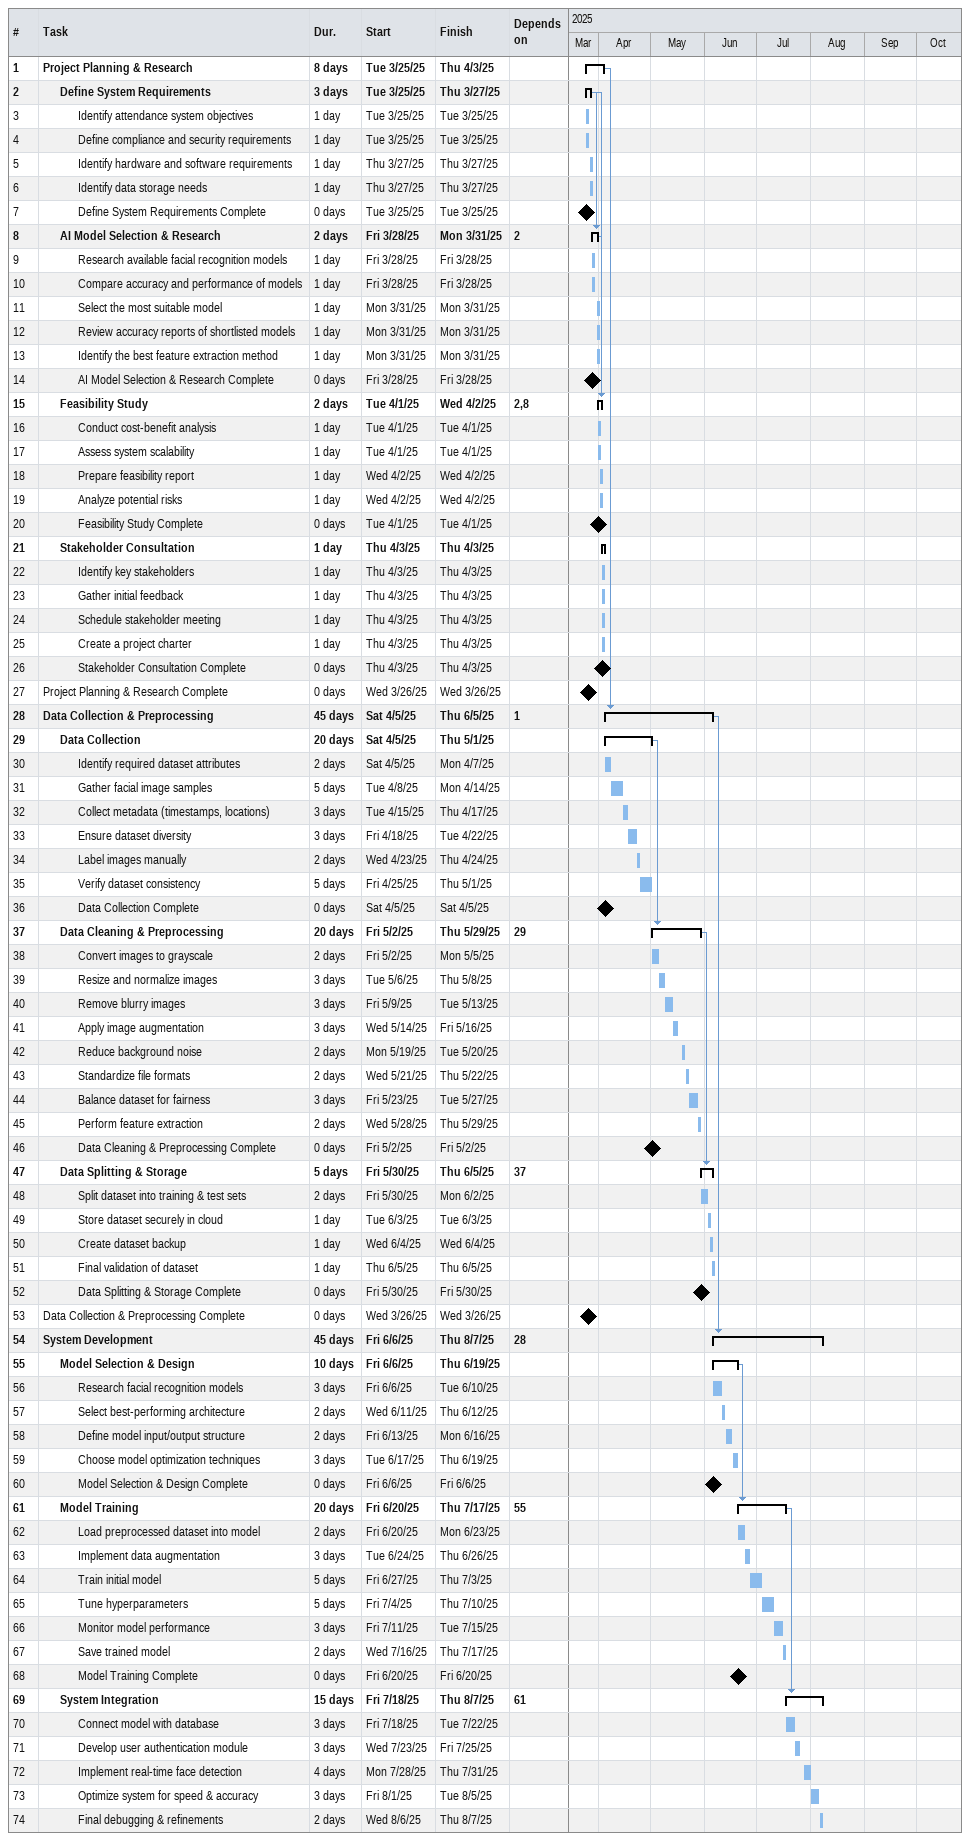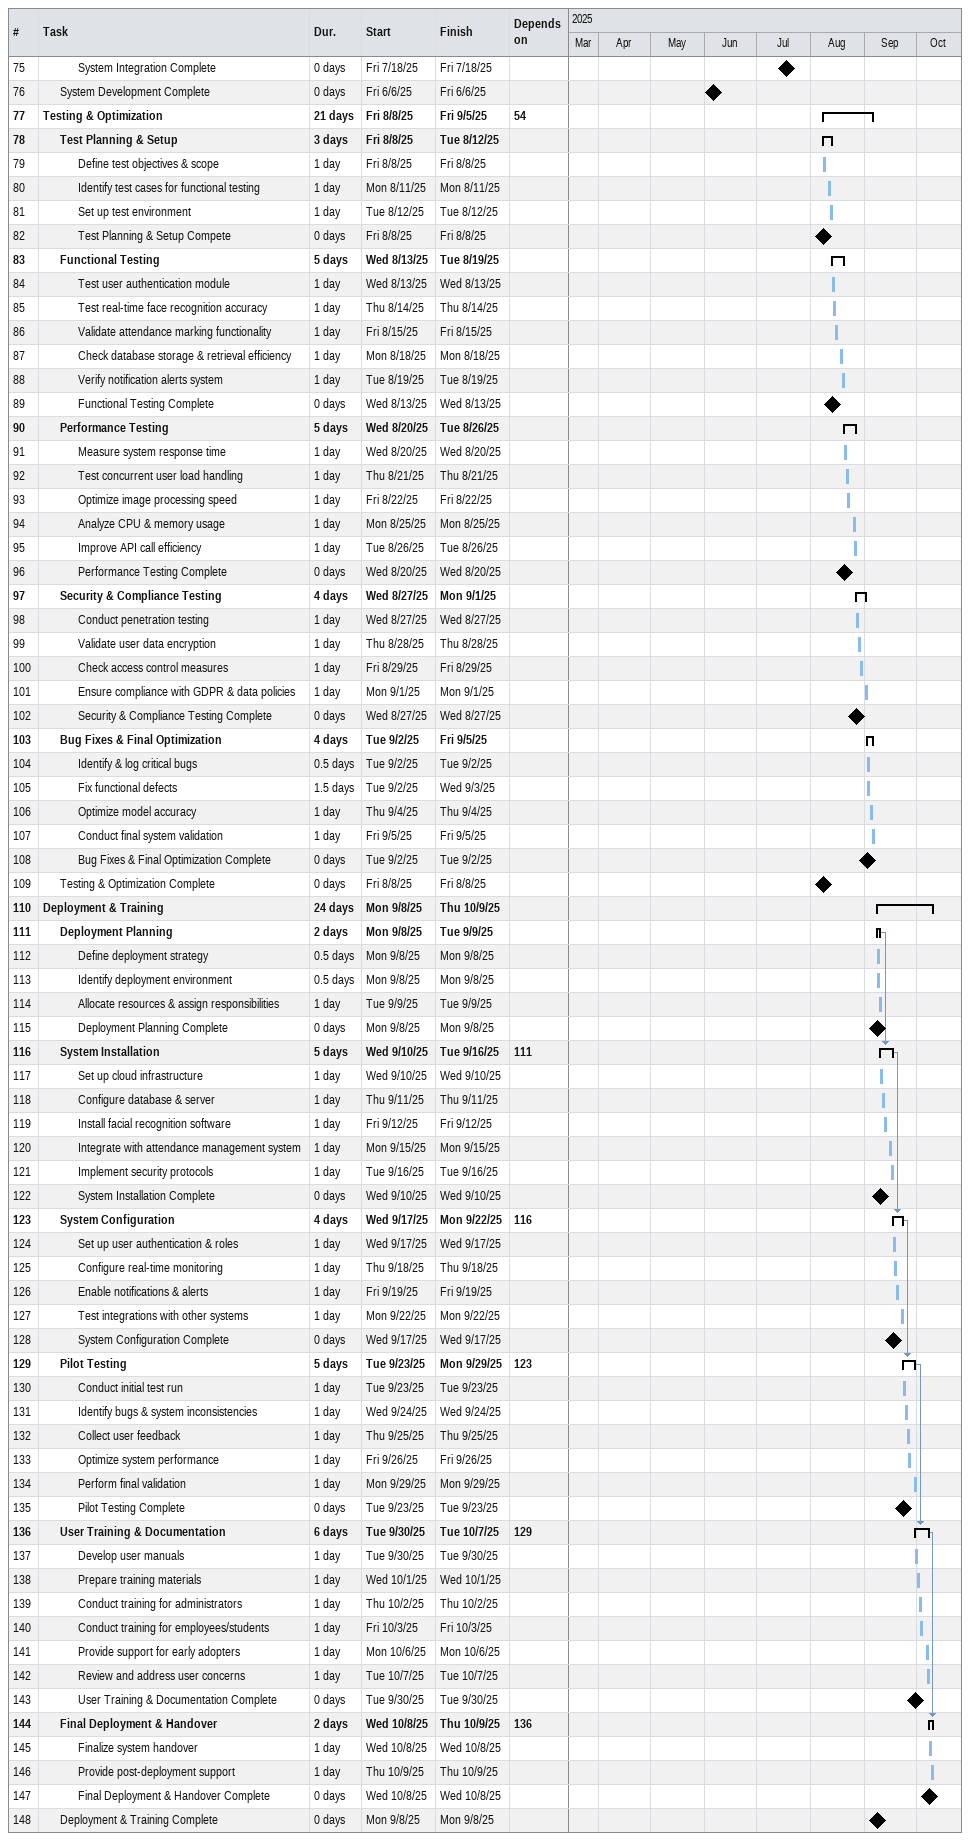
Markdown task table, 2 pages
| ID | Level | Task | Duration | Start | Finish | Predecessors |
|---|---|---|---|---|---|---|
| 1 | 1 | **Project Planning & Research** | 8d | 2025-03-25 | 2025-04-03 |  |
| 2 | 2 | **Define System Requirements** | 3d | 2025-03-25 | 2025-03-27 |  |
| 3 | 3 | Identify attendance system objectives | 1d | 2025-03-25 | 2025-03-25 |  |
| 4 | 3 | Define compliance and security requirements | 1d | 2025-03-25 | 2025-03-25 |  |
| 5 | 3 | Identify hardware and software requirements | 1d | 2025-03-27 | 2025-03-27 |  |
| 6 | 3 | Identify data storage needs | 1d | 2025-03-27 | 2025-03-27 |  |
| 7 | 3 | Define System Requirements Complete | 0d | 2025-03-25 | 2025-03-25 |  |
| 8 | 2 | **AI Model Selection & Research** | 2d | 2025-03-28 | 2025-03-31 | 2 |
| 9 | 3 | Research available facial recognition models | 1d | 2025-03-28 | 2025-03-28 |  |
| 10 | 3 | Compare accuracy and performance of models | 1d | 2025-03-28 | 2025-03-28 |  |
| 11 | 3 | Select the most suitable model | 1d | 2025-03-31 | 2025-03-31 |  |
| 12 | 3 | Review accuracy reports of shortlisted models | 1d | 2025-03-31 | 2025-03-31 |  |
| 13 | 3 | Identify the best feature extraction method | 1d | 2025-03-31 | 2025-03-31 |  |
| 14 | 3 | AI Model Selection & Research Complete | 0d | 2025-03-28 | 2025-03-28 |  |
| 15 | 2 | **Feasibility Study** | 2d | 2025-04-01 | 2025-04-02 | 2, 8 |
| 16 | 3 | Conduct cost-benefit analysis | 1d | 2025-04-01 | 2025-04-01 |  |
| 17 | 3 | Assess system scalability | 1d | 2025-04-01 | 2025-04-01 |  |
| 18 | 3 | Prepare feasibility report | 1d | 2025-04-02 | 2025-04-02 |  |
| 19 | 3 | Analyze potential risks | 1d | 2025-04-02 | 2025-04-02 |  |
| 20 | 3 | Feasibility Study Complete | 0d | 2025-04-01 | 2025-04-01 |  |
| 21 | 2 | **Stakeholder Consultation** | 1d | 2025-04-03 | 2025-04-03 |  |
| 22 | 3 | Identify key stakeholders | 1d | 2025-04-03 | 2025-04-03 |  |
| 23 | 3 | Gather initial feedback | 1d | 2025-04-03 | 2025-04-03 |  |
| 24 | 3 | Schedule stakeholder meeting | 1d | 2025-04-03 | 2025-04-03 |  |
| 25 | 3 | Create a project charter | 1d | 2025-04-03 | 2025-04-03 |  |
| 26 | 3 | Stakeholder Consultation Complete | 0d | 2025-04-03 | 2025-04-03 |  |
| 27 | 1 | Project Planning & Research Complete | 0d | 2025-03-26 | 2025-03-26 |  |
| 28 | 1 | **Data Collection & Preprocessing** | 45d | 2025-04-05 | 2025-06-05 | 1 |
| 29 | 2 | **Data Collection** | 20d | 2025-04-05 | 2025-05-01 |  |
| 30 | 3 | Identify required dataset attributes | 2d | 2025-04-05 | 2025-04-07 |  |
| 31 | 3 | Gather facial image samples | 5d | 2025-04-08 | 2025-04-14 |  |
| 32 | 3 | Collect metadata (timestamps, locations) | 3d | 2025-04-15 | 2025-04-17 |  |
| 33 | 3 | Ensure dataset diversity | 3d | 2025-04-18 | 2025-04-22 |  |
| 34 | 3 | Label images manually | 2d | 2025-04-23 | 2025-04-24 |  |
| 35 | 3 | Verify dataset consistency | 5d | 2025-04-25 | 2025-05-01 |  |
| 36 | 3 | Data Collection Complete | 0d | 2025-04-05 | 2025-04-05 |  |
| 37 | 2 | **Data Cleaning & Preprocessing** | 20d | 2025-05-02 | 2025-05-29 | 29 |
| 38 | 3 | Convert images to grayscale | 2d | 2025-05-02 | 2025-05-05 |  |
| 39 | 3 | Resize and normalize images | 3d | 2025-05-06 | 2025-05-08 |  |
| 40 | 3 | Remove blurry images | 3d | 2025-05-09 | 2025-05-13 |  |
| 41 | 3 | Apply image augmentation | 3d | 2025-05-14 | 2025-05-16 |  |
| 42 | 3 | Reduce background noise | 2d | 2025-05-19 | 2025-05-20 |  |
| 43 | 3 | Standardize file formats | 2d | 2025-05-21 | 2025-05-22 |  |
| 44 | 3 | Balance dataset for fairness | 3d | 2025-05-23 | 2025-05-27 |  |
| 45 | 3 | Perform feature extraction | 2d | 2025-05-28 | 2025-05-29 |  |
| 46 | 3 | Data Cleaning & Preprocessing Complete | 0d | 2025-05-02 | 2025-05-02 |  |
| 47 | 2 | **Data Splitting & Storage** | 5d | 2025-05-30 | 2025-06-05 | 37 |
| 48 | 3 | Split dataset into training & test sets | 2d | 2025-05-30 | 2025-06-02 |  |
| 49 | 3 | Store dataset securely in cloud | 1d | 2025-06-03 | 2025-06-03 |  |
| 50 | 3 | Create dataset backup | 1d | 2025-06-04 | 2025-06-04 |  |
| 51 | 3 | Final validation of dataset | 1d | 2025-06-05 | 2025-06-05 |  |
| 52 | 3 | Data Splitting & Storage Complete | 0d | 2025-05-30 | 2025-05-30 |  |
| 53 | 1 | Data Collection & Preprocessing Complete | 0d | 2025-03-26 | 2025-03-26 |  |
| 54 | 1 | **System Development** | 45d | 2025-06-06 | 2025-08-07 | 28 |
| 55 | 2 | **Model Selection & Design** | 10d | 2025-06-06 | 2025-06-19 |  |
| 56 | 3 | Research facial recognition models | 3d | 2025-06-06 | 2025-06-10 |  |
| 57 | 3 | Select best-performing architecture | 2d | 2025-06-11 | 2025-06-12 |  |
| 58 | 3 | Define model input/output structure | 2d | 2025-06-13 | 2025-06-16 |  |
| 59 | 3 | Choose model optimization techniques | 3d | 2025-06-17 | 2025-06-19 |  |
| 60 | 3 | Model Selection & Design Complete | 0d | 2025-06-06 | 2025-06-06 |  |
| 61 | 2 | **Model Training** | 20d | 2025-06-20 | 2025-07-17 | 55 |
| 62 | 3 | Load preprocessed dataset into model | 2d | 2025-06-20 | 2025-06-23 |  |
| 63 | 3 | Implement data augmentation | 3d | 2025-06-24 | 2025-06-26 |  |
| 64 | 3 | Train initial model | 5d | 2025-06-27 | 2025-07-03 |  |
| 65 | 3 | Tune hyperparameters | 5d | 2025-07-04 | 2025-07-10 |  |
| 66 | 3 | Monitor model performance | 3d | 2025-07-11 | 2025-07-15 |  |
| 67 | 3 | Save trained model | 2d | 2025-07-16 | 2025-07-17 |  |
| 68 | 3 | Model Training Complete | 0d | 2025-06-20 | 2025-06-20 |  |
| 69 | 2 | **System Integration** | 15d | 2025-07-18 | 2025-08-07 | 61 |
| 70 | 3 | Connect model with database | 3d | 2025-07-18 | 2025-07-22 |  |
| 71 | 3 | Develop user authentication module | 3d | 2025-07-23 | 2025-07-25 |  |
| 72 | 3 | Implement real-time face detection | 4d | 2025-07-28 | 2025-07-31 |  |
| 73 | 3 | Optimize system for speed & accuracy | 3d | 2025-08-01 | 2025-08-05 |  |
| 74 | 3 | Final debugging & refinements | 2d | 2025-08-06 | 2025-08-07 |  |
| 75 | 3 | System Integration Complete | 0d | 2025-07-18 | 2025-07-18 |  |
| 76 | 2 | System Development Complete | 0d | 2025-06-06 | 2025-06-06 |  |
| 77 | 1 | **Testing & Optimization** | 21d | 2025-08-08 | 2025-09-05 | 54 |
| 78 | 2 | **Test Planning & Setup** | 3d | 2025-08-08 | 2025-08-12 |  |
| 79 | 3 | Define test objectives & scope | 1d | 2025-08-08 | 2025-08-08 |  |
| 80 | 3 | Identify test cases for functional testing | 1d | 2025-08-11 | 2025-08-11 |  |
| 81 | 3 | Set up test environment | 1d | 2025-08-12 | 2025-08-12 |  |
| 82 | 3 | Test Planning & Setup Compete | 0d | 2025-08-08 | 2025-08-08 |  |
| 83 | 2 | **Functional Testing** | 5d | 2025-08-13 | 2025-08-19 |  |
| 84 | 3 | Test user authentication module | 1d | 2025-08-13 | 2025-08-13 |  |
| 85 | 3 | Test real-time face recognition accuracy | 1d | 2025-08-14 | 2025-08-14 |  |
| 86 | 3 | Validate attendance marking functionality | 1d | 2025-08-15 | 2025-08-15 |  |
| 87 | 3 | Check database storage & retrieval efficiency | 1d | 2025-08-18 | 2025-08-18 |  |
| 88 | 3 | Verify notification alerts system | 1d | 2025-08-19 | 2025-08-19 |  |
| 89 | 3 | Functional Testing Complete | 0d | 2025-08-13 | 2025-08-13 |  |
| 90 | 2 | **Performance Testing** | 5d | 2025-08-20 | 2025-08-26 |  |
| 91 | 3 | Measure system response time | 1d | 2025-08-20 | 2025-08-20 |  |
| 92 | 3 | Test concurrent user load handling | 1d | 2025-08-21 | 2025-08-21 |  |
| 93 | 3 | Optimize image processing speed | 1d | 2025-08-22 | 2025-08-22 |  |
| 94 | 3 | Analyze CPU & memory usage | 1d | 2025-08-25 | 2025-08-25 |  |
| 95 | 3 | Improve API call efficiency | 1d | 2025-08-26 | 2025-08-26 |  |
| 96 | 3 | Performance Testing Complete | 0d | 2025-08-20 | 2025-08-20 |  |
| 97 | 2 | **Security & Compliance Testing** | 4d | 2025-08-27 | 2025-09-01 |  |
| 98 | 3 | Conduct penetration testing | 1d | 2025-08-27 | 2025-08-27 |  |
| 99 | 3 | Validate user data encryption | 1d | 2025-08-28 | 2025-08-28 |  |
| 100 | 3 | Check access control measures | 1d | 2025-08-29 | 2025-08-29 |  |
| 101 | 3 | Ensure compliance with GDPR & data policies | 1d | 2025-09-01 | 2025-09-01 |  |
| 102 | 3 | Security & Compliance Testing Complete | 0d | 2025-08-27 | 2025-08-27 |  |
| 103 | 2 | **Bug Fixes & Final Optimization** | 4d | 2025-09-02 | 2025-09-05 |  |
| 104 | 3 | Identify & log critical bugs | 0.5d | 2025-09-02 | 2025-09-02 |  |
| 105 | 3 | Fix functional defects | 1.5d | 2025-09-02 | 2025-09-03 |  |
| 106 | 3 | Optimize model accuracy | 1d | 2025-09-04 | 2025-09-04 |  |
| 107 | 3 | Conduct final system validation | 1d | 2025-09-05 | 2025-09-05 |  |
| 108 | 3 | Bug Fixes & Final Optimization Complete | 0d | 2025-09-02 | 2025-09-02 |  |
| 109 | 2 | Testing & Optimization Complete | 0d | 2025-08-08 | 2025-08-08 |  |
| 110 | 1 | **Deployment & Training** | 24d | 2025-09-08 | 2025-10-09 |  |
| 111 | 2 | **Deployment Planning** | 2d | 2025-09-08 | 2025-09-09 |  |
| 112 | 3 | Define deployment strategy | 0.5d | 2025-09-08 | 2025-09-08 |  |
| 113 | 3 | Identify deployment environment | 0.5d | 2025-09-08 | 2025-09-08 |  |
| 114 | 3 | Allocate resources & assign responsibilities | 1d | 2025-09-09 | 2025-09-09 |  |
| 115 | 3 | Deployment Planning Complete | 0d | 2025-09-08 | 2025-09-08 |  |
| 116 | 2 | **System Installation** | 5d | 2025-09-10 | 2025-09-16 | 111 |
| 117 | 3 | Set up cloud infrastructure | 1d | 2025-09-10 | 2025-09-10 |  |
| 118 | 3 | Configure database & server | 1d | 2025-09-11 | 2025-09-11 |  |
| 119 | 3 | Install facial recognition software | 1d | 2025-09-12 | 2025-09-12 |  |
| 120 | 3 | Integrate with attendance management system | 1d | 2025-09-15 | 2025-09-15 |  |
| 121 | 3 | Implement security protocols | 1d | 2025-09-16 | 2025-09-16 |  |
| 122 | 3 | System Installation Complete | 0d | 2025-09-10 | 2025-09-10 |  |
| 123 | 2 | **System Configuration** | 4d | 2025-09-17 | 2025-09-22 | 116 |
| 124 | 3 | Set up user authentication & roles | 1d | 2025-09-17 | 2025-09-17 |  |
| 125 | 3 | Configure real-time monitoring | 1d | 2025-09-18 | 2025-09-18 |  |
| 126 | 3 | Enable notifications & alerts | 1d | 2025-09-19 | 2025-09-19 |  |
| 127 | 3 | Test integrations with other systems | 1d | 2025-09-22 | 2025-09-22 |  |
| 128 | 3 | System Configuration Complete | 0d | 2025-09-17 | 2025-09-17 |  |
| 129 | 2 | **Pilot Testing** | 5d | 2025-09-23 | 2025-09-29 | 123 |
| 130 | 3 | Conduct initial test run | 1d | 2025-09-23 | 2025-09-23 |  |
| 131 | 3 | Identify bugs & system inconsistencies | 1d | 2025-09-24 | 2025-09-24 |  |
| 132 | 3 | Collect user feedback | 1d | 2025-09-25 | 2025-09-25 |  |
| 133 | 3 | Optimize system performance | 1d | 2025-09-26 | 2025-09-26 |  |
| 134 | 3 | Perform final validation | 1d | 2025-09-29 | 2025-09-29 |  |
| 135 | 3 | Pilot Testing Complete | 0d | 2025-09-23 | 2025-09-23 |  |
| 136 | 2 | **User Training & Documentation** | 6d | 2025-09-30 | 2025-10-07 | 129 |
| 137 | 3 | Develop user manuals | 1d | 2025-09-30 | 2025-09-30 |  |
| 138 | 3 | Prepare training materials | 1d | 2025-10-01 | 2025-10-01 |  |
| 139 | 3 | Conduct training for administrators | 1d | 2025-10-02 | 2025-10-02 |  |
| 140 | 3 | Conduct training for employees/students | 1d | 2025-10-03 | 2025-10-03 |  |
| 141 | 3 | Provide support for early adopters | 1d | 2025-10-06 | 2025-10-06 |  |
| 142 | 3 | Review and address user concerns | 1d | 2025-10-07 | 2025-10-07 |  |
| 143 | 3 | User Training & Documentation Complete | 0d | 2025-09-30 | 2025-09-30 |  |
| 144 | 2 | **Final Deployment & Handover** | 2d | 2025-10-08 | 2025-10-09 | 136 |
| 145 | 3 | Finalize system handover | 1d | 2025-10-08 | 2025-10-08 |  |
| 146 | 3 | Provide post-deployment support | 1d | 2025-10-09 | 2025-10-09 |  |
| 147 | 3 | Final Deployment & Handover Complete | 0d | 2025-10-08 | 2025-10-08 |  |
| 148 | 2 | Deployment & Training Complete | 0d | 2025-09-08 | 2025-09-08 |  |
